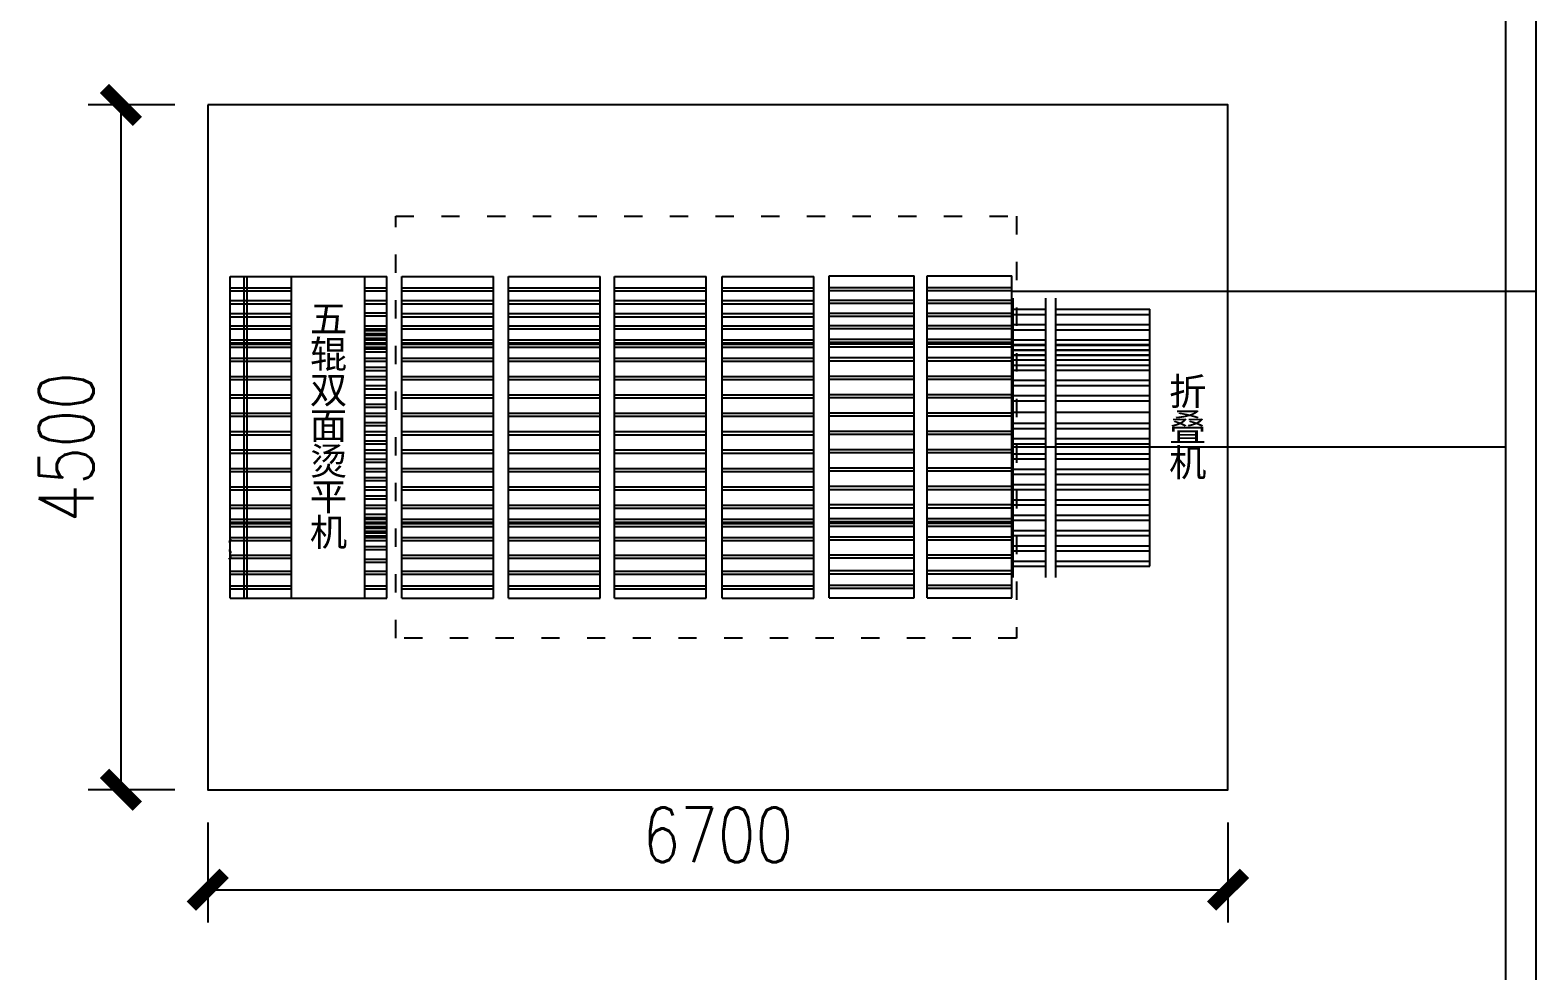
# Model space of a CAD drawing. Header units: millimetres. Extents: x 28866 to 196092, y 16567 to 68963.
# Drawn here: x 164942 to 174831, y 42917 to 49100 of the extents above; entities that cross this region are included whole.
import ezdxf

# ---------------------------------------------------------------- set-up
doc = ezdxf.new("R2010")
doc.units = ezdxf.units.MM
doc.linetypes.add('ACAD_ISO03W100', pattern=[30, 12, -18])
for name, color, linetype in [('font_blue', 142, 'Continuous'), ('font_grey', 254, 'Continuous'), ('green', 122, 'Continuous'), ('tube_condensate water', 140, 'Continuous'), ('tube_steam', 10, 'Continuous')]:
    doc.layers.add(name, color=color, linetype=linetype)
doc.styles.add('ROMANS', font='ROMANS.shx', dxfattribs={"width": 0.8, "bigfont": 'hhztxt.shx'})
doc.styles.get("Standard").update_dxf_attribs({"font": 'arial.ttf', "height": 200})
doc.dimstyles.new('dim1-150', dxfattribs={"dimscale": 180, "dimtxt": 2, "dimasz": 1.2, "dimexe": 1.2, "dimexo": 1.2, "dimgap": 1, "dimtad": 1, "dimdec": 0, "dimdsep": 46, "dimtxsty": 'ROMANS', "dimblk": 'ARCHTICK', "dimcen": 0, "dimadec": 0, "dimazin": 0, "dimtfac": 0.71, "dimtdec": 0, "dimtix": 1, "dimtmove": 0, "dimatfit": 3, "dimldrblk": 'ARCHTICK', "dimfxl": 0, "dimtolj": 1, "dimtzin": 0, "dimarcsym": 0})

# ---------------------------------------------------------------- blocks, each defined once
blk = doc.blocks.new('_ArchTick')
at = {"color": 0, "linetype": 'ByBlock', "const_width": 0.4}
blk.add_lwpolyline([(-0.5, -0.5), (0.5, 0.5)], dxfattribs=at)
blk = doc.blocks.new('*D166')
at = {"layer": 'Defpoints', "color": 0, "transparency": 16777216}
for p in [(166108.5, 48608), (165538.2, 44108), (166108.5, 44108)]:
    blk.add_point(p, dxfattribs=at)
at = {"layer": 'font_grey', "color": 0, "lineweight": -2, "transparency": 16777216}
for p, q in [((165892.5, 48608), (165322.2, 48608)), ((165538.2, 48608), (165538.2, 44108)), ((165892.5, 44108), (165322.2, 44108))]:
    blk.add_line(p, q, dxfattribs=at)
at = {"layer": 'font_grey', "color": 0, "lineweight": -2, "transparency": 16777216, "xscale": 216, "yscale": 216, "zscale": 216}
for p, rotation in [((165538.2, 48608), 90), ((165538.2, 44108), 270)]:
    blk.add_blockref('_ArchTick', p, dxfattribs=dict(at, rotation=rotation))
at = {"layer": 'font_grey', "color": 0, "transparency": 16777216, "insert": (165178.2, 46358), "char_height": 360, "attachment_point": 5, "rotation": 90, "style": 'ROMANS'}
blk.add_mtext('\\A1;4500', dxfattribs=at)
blk = doc.blocks.new('*D167')
at = {"layer": 'Defpoints', "color": 0, "transparency": 16777216}
for p in [(166108.5, 44108), (172808.5, 44108), (172808.5, 43450.7)]:
    blk.add_point(p, dxfattribs=at)
at = {"layer": 'font_grey', "color": 0, "lineweight": -2, "transparency": 16777216}
for p, q in [((166108.5, 43892), (166108.5, 43234.7)), ((172808.5, 43892), (172808.5, 43234.7)), ((166108.5, 43450.7), (172808.5, 43450.7))]:
    blk.add_line(p, q, dxfattribs=at)
at = {"layer": 'font_grey', "color": 0, "lineweight": -2, "transparency": 16777216, "xscale": 216, "yscale": 216, "zscale": 216, "rotation": 180}
blk.add_blockref('_ArchTick', (166108.5, 43450.7), dxfattribs=at)
at = {"layer": 'font_grey', "color": 0, "lineweight": -2, "transparency": 16777216, "xscale": 216, "yscale": 216, "zscale": 216}
blk.add_blockref('_ArchTick', (172808.5, 43450.7), dxfattribs=at)
at = {"layer": 'font_grey', "color": 0, "transparency": 16777216, "insert": (169458.5, 43810.7), "char_height": 360, "attachment_point": 5, "style": 'ROMANS'}
blk.add_mtext('\\A1;6700', dxfattribs=at)

msp = doc.modelspace()

# ---------------------------------------------------------------- linework, layer by layer
at = {"layer": 'green'}
for p, q in [((166254.9, 45366), (166254.9, 47480.9)), ((166254.9, 47480.9), (166657.5, 47480.9)), ((166347.6, 45366), (166347.6, 47480.9)), ((166367.7, 45366), (166367.7, 47480.9)), ((166657.5, 47480.9), (167283.8, 47480.9)), ((166657.5, 45366), (166657.5, 47480.9)), ((167139.1, 45366), (167139.1, 47480.9)), ((167283.8, 45366), (167283.8, 47480.9)), ((167383.4, 45366), (167383.4, 47480.9)), ((167383.4, 47480.9), (167984.8, 47480.9)), ((167984.8, 45366), (167984.8, 47480.9)), ((168084.6, 45366), (168084.6, 47480.9)), ((168084.6, 47480.9), (168686, 47480.9)), ((168686, 45366), (168686, 47480.9)), ((168780.7, 45366), (168780.7, 47480.9)), ((168780.7, 47480.9), (169382.2, 47480.9)), ((169382.2, 45366), (169382.2, 47480.9)), ((169486.3, 45366), (169486.3, 47480.9)), ((169486.3, 47480.9), (170087.7, 47480.9)), ((170087.7, 45366), (170087.7, 47480.9)), ((170189.6, 45369), (170189.6, 47483.9)), ((170189.6, 47483.9), (170746.6, 47483.9)), ((170746.6, 45369), (170746.6, 47483.9)), ((170833.1, 45369), (170833.1, 47483.9)), ((170833.1, 47483.9), (171390.1, 47483.9)), ((171390.1, 45369), (171390.1, 47483.9)), ((166254.9, 47405.3), (166657.5, 47405.3)), ((166254.9, 47385.2), (166657.5, 47385.2)), ((166657.5, 45466.6), (166657.5, 47380.2)), ((167139.1, 47405.3), (167283.8, 47405.3)), ((167139.1, 47385.2), (167283.8, 47385.2)), ((167383.4, 47405.3), (167984.8, 47405.3)), ((167383.4, 47385.2), (167984.8, 47385.2)), ((168084.6, 47405.3), (168686, 47405.3)), ((168084.6, 47385.2), (168686, 47385.2)), ((168686, 45466.6), (168686, 47380.2)), ((168780.7, 47405.3), (169382.2, 47405.3)), ((168780.7, 47385.2), (169382.2, 47385.2)), ((169382.2, 45466.6), (169382.2, 47380.2)), ((169486.3, 47405.3), (170087.7, 47405.3)), ((169486.3, 47385.2), (170087.7, 47385.2)), ((170087.7, 45466.6), (170087.7, 47380.2)), ((170189.6, 47408.3), (170746.6, 47408.3)), ((170189.6, 47388.2), (170746.6, 47388.2)), ((170746.6, 45469.7), (170746.6, 47383.2)), ((170833.1, 47408.3), (171390.1, 47408.3)), ((170833.1, 47388.2), (171390.1, 47388.2)), ((171390.1, 45469.7), (171390.1, 47383.2)), ((166254.9, 47321.9), (166657.5, 47321.9)), ((166254.9, 47301.7), (166657.5, 47301.7)), ((167139.1, 47321.9), (167283.8, 47321.9)), ((167139.1, 47301.7), (167283.8, 47301.7)), ((167383.4, 47321.9), (167984.8, 47321.9)), ((167383.4, 47301.7), (167984.8, 47301.7)), ((168084.6, 47321.9), (168686, 47321.9)), ((168084.6, 47301.7), (168686, 47301.7)), ((168780.7, 47321.9), (169382.2, 47321.9)), ((168780.7, 47301.7), (169382.2, 47301.7)), ((169486.3, 47321.9), (170087.7, 47321.9)), ((169486.3, 47301.7), (170087.7, 47301.7)), ((170189.6, 47324.9), (170746.6, 47324.9)), ((170189.6, 47304.8), (170746.6, 47304.8)), ((170833.1, 47324.9), (171390.1, 47324.9)), ((170833.1, 47304.8), (171390.1, 47304.8)), ((171396.4, 47338.3), (171396.4, 45502.9)), ((171609.3, 47338.3), (171609.3, 45502.9)), ((171676.7, 47338.3), (171676.7, 45502.9)), ((166254.9, 47236.5), (166657.5, 47236.5)), ((166254.9, 47216.3), (166657.5, 47216.3)), ((167139.1, 47242.6), (167283.8, 47242.6)), ((167139.1, 47222.5), (167283.8, 47222.5)), ((167383.4, 47236.5), (167984.8, 47236.5)), ((167383.4, 47216.3), (167984.8, 47216.3)), ((168084.6, 47236.5), (168686, 47236.5)), ((168084.6, 47216.3), (168686, 47216.3)), ((168780.7, 47236.5), (169382.2, 47236.5)), ((168780.7, 47216.3), (169382.2, 47216.3)), ((169486.3, 47236.5), (170087.7, 47236.5)), ((169486.3, 47216.3), (170087.7, 47216.3)), ((170189.6, 47239.5), (170746.6, 47239.5)), ((170189.6, 47219.4), (170746.6, 47219.4)), ((170833.1, 47239.5), (171390.1, 47239.5)), ((170833.1, 47219.4), (171390.1, 47219.4)), ((171395.5, 47264.8), (171609.3, 47264.8)), ((171395.5, 47231.2), (171609.3, 47231.2)), ((171676.7, 47264.8), (172294.9, 47264.8)), ((171676.7, 47231.2), (172294.9, 47231.2)), ((172294.9, 45576.7), (172294.9, 47264.8)), ((166254.9, 47156.3), (166657.5, 47156.3)), ((166254.9, 47136.1), (166657.5, 47136.1)), ((167139.1, 47156.3), (167283.8, 47156.3)), ((167139.1, 47136.1), (167283.8, 47136.1)), ((167139.1, 47125.4), (167206.2, 47125.4)), ((167139.1, 47125.4), (167206.2, 47125.4)), ((167139.1, 47125.4), (167206.2, 47125.4)), ((167139.1, 47125.4), (167283.8, 47125.4)), ((167139.1, 47105.3), (167206.2, 47105.3)), ((167139.1, 47105.3), (167206.2, 47105.3)), ((167139.1, 47105.3), (167206.2, 47105.3)), ((167139.1, 47105.3), (167283.8, 47105.3)), ((167139.1, 47095.9), (167206.2, 47095.9)), ((167139.1, 47095.9), (167283.8, 47095.9)), ((167139.1, 47075.8), (167206.2, 47075.8)), ((167139.1, 47075.8), (167283.8, 47075.8)), ((167383.4, 47156.3), (167984.8, 47156.3)), ((167383.4, 47136.1), (167984.8, 47136.1)), ((168084.6, 47156.3), (168686, 47156.3)), ((168084.6, 47136.1), (168686, 47136.1)), ((168780.7, 47156.3), (169382.2, 47156.3)), ((168780.7, 47136.1), (169382.2, 47136.1)), ((169486.3, 47156.3), (170087.7, 47156.3)), ((169486.3, 47136.1), (170087.7, 47136.1)), ((170189.6, 47159.3), (170746.6, 47159.3)), ((170189.6, 47139.2), (170746.6, 47139.2)), ((170833.1, 47159.3), (171390.1, 47159.3)), ((170833.1, 47139.2), (171390.1, 47139.2)), ((171395.5, 47164.1), (171609.3, 47164.1)), ((171395.5, 47130.6), (171609.3, 47130.6)), ((171676.7, 47164.1), (172294.9, 47164.1)), ((171676.7, 47130.6), (172294.9, 47130.6)), ((166254.9, 47065), (166657.5, 47065)), ((166254.9, 47065), (166657.5, 47065)), ((166254.9, 47065), (166657.5, 47065)), ((166254.9, 47065), (166657.5, 47065)), ((166254.9, 47044.9), (166657.5, 47044.9)), ((166254.9, 47044.9), (166657.5, 47044.9)), ((166254.9, 47044.9), (166657.5, 47044.9)), ((166254.9, 47044.9), (166657.5, 47044.9)), ((166254.9, 47035.5), (166657.5, 47035.5)), ((166254.9, 47035.5), (166657.5, 47035.5)), ((166254.9, 47035.5), (166657.5, 47035.5)), ((166254.9, 47015.4), (166657.5, 47015.4)), ((166254.9, 47015.4), (166657.5, 47015.4)), ((166254.9, 47015.4), (166657.5, 47015.4)), ((167139.1, 47065), (167206.2, 47065)), ((167139.1, 47065), (167206.2, 47065)), ((167139.1, 47065), (167206.2, 47065)), ((167139.1, 47065), (167283.8, 47065)), ((167139.1, 47044.9), (167206.2, 47044.9)), ((167139.1, 47044.9), (167206.2, 47044.9)), ((167139.1, 47044.9), (167206.2, 47044.9)), ((167139.1, 47044.9), (167283.8, 47044.9)), ((167139.1, 47035.5), (167206.2, 47035.5)), ((167139.1, 47035.5), (167206.2, 47035.5)), ((167139.1, 47035.5), (167283.8, 47035.5)), ((167139.1, 47015.4), (167206.2, 47015.4)), ((167139.1, 47015.4), (167206.2, 47015.4)), ((167139.1, 47015.4), (167283.8, 47015.4)), ((167139.1, 47004.6), (167206.2, 47004.6)), ((167139.1, 47004.6), (167206.2, 47004.6)), ((167139.1, 47004.6), (167206.2, 47004.6)), ((167139.1, 47004.6), (167283.8, 47004.6)), ((167139.1, 46984.5), (167206.2, 46984.5)), ((167139.1, 46984.5), (167206.2, 46984.5)), ((167139.1, 46984.5), (167206.2, 46984.5)), ((167139.1, 46984.5), (167283.8, 46984.5)), ((167383.4, 47065), (167984.8, 47065)), ((167383.4, 47065), (167984.8, 47065)), ((167383.4, 47065), (167984.8, 47065)), ((167383.4, 47065), (167984.8, 47065)), ((167383.4, 47044.9), (167984.8, 47044.9)), ((167383.4, 47044.9), (167984.8, 47044.9)), ((167383.4, 47044.9), (167984.8, 47044.9)), ((167383.4, 47044.9), (167984.8, 47044.9)), ((167383.4, 47035.5), (167984.8, 47035.5)), ((167383.4, 47035.5), (167984.8, 47035.5)), ((167383.4, 47035.5), (167984.8, 47035.5)), ((167383.4, 47015.4), (167984.8, 47015.4)), ((167383.4, 47015.4), (167984.8, 47015.4)), ((167383.4, 47015.4), (167984.8, 47015.4)), ((168084.6, 47065), (168686, 47065)), ((168084.6, 47065), (168686, 47065)), ((168084.6, 47065), (168686, 47065)), ((168084.6, 47065), (168686, 47065)), ((168084.6, 47044.9), (168686, 47044.9)), ((168084.6, 47044.9), (168686, 47044.9)), ((168084.6, 47044.9), (168686, 47044.9)), ((168084.6, 47044.9), (168686, 47044.9)), ((168084.6, 47035.5), (168686, 47035.5)), ((168084.6, 47035.5), (168686, 47035.5)), ((168084.6, 47035.5), (168686, 47035.5)), ((168084.6, 47015.4), (168686, 47015.4)), ((168084.6, 47015.4), (168686, 47015.4)), ((168084.6, 47015.4), (168686, 47015.4)), ((168780.7, 47065), (169382.2, 47065)), ((168780.7, 47065), (169382.2, 47065)), ((168780.7, 47065), (169382.2, 47065)), ((168780.7, 47065), (169382.2, 47065)), ((168780.7, 47044.9), (169382.2, 47044.9)), ((168780.7, 47044.9), (169382.2, 47044.9)), ((168780.7, 47044.9), (169382.2, 47044.9)), ((168780.7, 47044.9), (169382.2, 47044.9)), ((168780.7, 47035.5), (169382.2, 47035.5)), ((168780.7, 47035.5), (169382.2, 47035.5)), ((168780.7, 47035.5), (169382.2, 47035.5)), ((168780.7, 47015.4), (169382.2, 47015.4)), ((168780.7, 47015.4), (169382.2, 47015.4)), ((168780.7, 47015.4), (169382.2, 47015.4)), ((169486.3, 47065), (170087.7, 47065)), ((169486.3, 47065), (170087.7, 47065)), ((169486.3, 47065), (170087.7, 47065)), ((169486.3, 47065), (170087.7, 47065)), ((169486.3, 47044.9), (170087.7, 47044.9)), ((169486.3, 47044.9), (170087.7, 47044.9)), ((169486.3, 47044.9), (170087.7, 47044.9)), ((169486.3, 47044.9), (170087.7, 47044.9)), ((169486.3, 47035.5), (170087.7, 47035.5)), ((169486.3, 47035.5), (170087.7, 47035.5)), ((169486.3, 47035.5), (170087.7, 47035.5)), ((169486.3, 47015.4), (170087.7, 47015.4)), ((169486.3, 47015.4), (170087.7, 47015.4)), ((169486.3, 47015.4), (170087.7, 47015.4)), ((170189.6, 47068), (170746.6, 47068)), ((170189.6, 47068), (170746.6, 47068)), ((170189.6, 47068), (170746.6, 47068)), ((170189.6, 47068), (170746.6, 47068)), ((170189.6, 47047.9), (170746.6, 47047.9)), ((170189.6, 47047.9), (170746.6, 47047.9)), ((170189.6, 47047.9), (170746.6, 47047.9)), ((170189.6, 47047.9), (170746.6, 47047.9)), ((170189.6, 47038.5), (170746.6, 47038.5)), ((170189.6, 47038.5), (170746.6, 47038.5)), ((170189.6, 47038.5), (170746.6, 47038.5)), ((170189.6, 47018.4), (170746.6, 47018.4)), ((170189.6, 47018.4), (170746.6, 47018.4)), ((170189.6, 47018.4), (170746.6, 47018.4)), ((170833.1, 47068), (171390.1, 47068)), ((170833.1, 47068), (171390.1, 47068)), ((170833.1, 47068), (171390.1, 47068)), ((170833.1, 47068), (171390.1, 47068)), ((170833.1, 47047.9), (171390.1, 47047.9)), ((170833.1, 47047.9), (171390.1, 47047.9)), ((170833.1, 47047.9), (171390.1, 47047.9)), ((170833.1, 47047.9), (171390.1, 47047.9)), ((170833.1, 47038.5), (171390.1, 47038.5)), ((170833.1, 47038.5), (171390.1, 47038.5)), ((170833.1, 47038.5), (171390.1, 47038.5)), ((170833.1, 47018.4), (171390.1, 47018.4)), ((170833.1, 47018.4), (171390.1, 47018.4)), ((170833.1, 47018.4), (171390.1, 47018.4)), ((171395.5, 47063.5), (171609.3, 47063.5)), ((171395.5, 47063.5), (171609.3, 47063.5)), ((171395.5, 47033.2), (171609.3, 47033.2)), ((171395.5, 47029.9), (171609.3, 47029.9)), ((171395.5, 46999.4), (171609.3, 46999.4)), ((171395.5, 46996.1), (171609.3, 46996.1)), ((171676.7, 47063.5), (172294.9, 47063.5)), ((171676.7, 47063.5), (172294.9, 47063.5)), ((171676.7, 47033.2), (172294.9, 47033.2)), ((171676.7, 47029.9), (172294.9, 47029.9)), ((171676.7, 46999.4), (172294.9, 46999.4)), ((171676.7, 46996.1), (172294.9, 46996.1)), ((166254.9, 46944.2), (166657.5, 46944.2)), ((166254.9, 46944.2), (166657.5, 46944.2)), ((166254.9, 46944.2), (166657.5, 46944.2)), ((166254.9, 46924.1), (166657.5, 46924.1)), ((166254.9, 46924.1), (166657.5, 46924.1)), ((166254.9, 46924.1), (166657.5, 46924.1)), ((167139.1, 46944.2), (167206.2, 46944.2)), ((167139.1, 46944.2), (167206.2, 46944.2)), ((167139.1, 46944.2), (167283.8, 46944.2)), ((167139.1, 46924.1), (167206.2, 46924.1)), ((167139.1, 46924.1), (167206.2, 46924.1)), ((167139.1, 46924.1), (167283.8, 46924.1)), ((167139.1, 46883.9), (167206.2, 46883.9)), ((167139.1, 46883.9), (167283.8, 46883.9)), ((167383.4, 46944.2), (167984.8, 46944.2)), ((167383.4, 46944.2), (167984.8, 46944.2)), ((167383.4, 46944.2), (167984.8, 46944.2)), ((167383.4, 46924.1), (167984.8, 46924.1)), ((167383.4, 46924.1), (167984.8, 46924.1)), ((167383.4, 46924.1), (167984.8, 46924.1)), ((168084.6, 46944.2), (168686, 46944.2)), ((168084.6, 46944.2), (168686, 46944.2)), ((168084.6, 46944.2), (168686, 46944.2)), ((168084.6, 46924.1), (168686, 46924.1)), ((168084.6, 46924.1), (168686, 46924.1)), ((168084.6, 46924.1), (168686, 46924.1)), ((168780.7, 46944.2), (169382.2, 46944.2)), ((168780.7, 46944.2), (169382.2, 46944.2)), ((168780.7, 46944.2), (169382.2, 46944.2)), ((168780.7, 46924.1), (169382.2, 46924.1)), ((168780.7, 46924.1), (169382.2, 46924.1)), ((168780.7, 46924.1), (169382.2, 46924.1)), ((169486.3, 46944.2), (170087.7, 46944.2)), ((169486.3, 46944.2), (170087.7, 46944.2)), ((169486.3, 46944.2), (170087.7, 46944.2)), ((169486.3, 46924.1), (170087.7, 46924.1)), ((169486.3, 46924.1), (170087.7, 46924.1)), ((169486.3, 46924.1), (170087.7, 46924.1)), ((170189.6, 46947.3), (170746.6, 46947.3)), ((170189.6, 46947.3), (170746.6, 46947.3)), ((170189.6, 46947.3), (170746.6, 46947.3)), ((170189.6, 46927.1), (170746.6, 46927.1)), ((170189.6, 46927.1), (170746.6, 46927.1)), ((170189.6, 46927.1), (170746.6, 46927.1)), ((170833.1, 46947.3), (171390.1, 46947.3)), ((170833.1, 46947.3), (171390.1, 46947.3)), ((170833.1, 46947.3), (171390.1, 46947.3)), ((170833.1, 46927.1), (171390.1, 46927.1)), ((170833.1, 46927.1), (171390.1, 46927.1)), ((170833.1, 46927.1), (171390.1, 46927.1)), ((171395.5, 46966.1), (171609.3, 46966.1)), ((171395.5, 46965.8), (171609.3, 46965.8)), ((171395.5, 46962.8), (171609.3, 46962.8)), ((171395.5, 46932.6), (171609.3, 46932.6)), ((171395.5, 46898.7), (171609.3, 46898.7)), ((171676.7, 46966.1), (172294.9, 46966.1)), ((171676.7, 46965.8), (172294.9, 46965.8)), ((171676.7, 46962.8), (172294.9, 46962.8)), ((171676.7, 46932.6), (172294.9, 46932.6)), ((171676.7, 46898.7), (172294.9, 46898.7)), ((166254.9, 46823.5), (166657.5, 46823.5)), ((166254.9, 46803.3), (166657.5, 46803.3)), ((167139.1, 46863.7), (167206.2, 46863.7)), ((167139.1, 46863.7), (167283.8, 46863.7)), ((167139.1, 46823.5), (167283.8, 46823.5)), ((167139.1, 46803.3), (167283.8, 46803.3)), ((167383.4, 46823.5), (167984.8, 46823.5)), ((167383.4, 46803.3), (167984.8, 46803.3)), ((168084.6, 46823.5), (168686, 46823.5)), ((168084.6, 46803.3), (168686, 46803.3)), ((168780.7, 46823.5), (169382.2, 46823.5)), ((168780.7, 46803.3), (169382.2, 46803.3)), ((169486.3, 46823.5), (170087.7, 46823.5)), ((169486.3, 46803.3), (170087.7, 46803.3)), ((170189.6, 46826.5), (170746.6, 46826.5)), ((170189.6, 46806.4), (170746.6, 46806.4)), ((170833.1, 46826.5), (171390.1, 46826.5)), ((170833.1, 46806.4), (171390.1, 46806.4)), ((171395.5, 46865.2), (171609.3, 46865.2)), ((171395.5, 46798.1), (171609.3, 46798.1)), ((171676.7, 46865.2), (172294.9, 46865.2)), ((171676.7, 46798.1), (172294.9, 46798.1)), ((166254.9, 46702.7), (166657.5, 46702.7)), ((166254.9, 46702.7), (166657.5, 46702.7)), ((166254.9, 46702.7), (166657.5, 46702.7)), ((166254.9, 46682.6), (166657.5, 46682.6)), ((166254.9, 46682.6), (166657.5, 46682.6)), ((166254.9, 46682.6), (166657.5, 46682.6)), ((167139.1, 46763.1), (167206.2, 46763.1)), ((167139.1, 46763.1), (167283.8, 46763.1)), ((167139.1, 46743), (167206.2, 46743)), ((167139.1, 46743), (167283.8, 46743)), ((167139.1, 46702.7), (167206.2, 46702.7)), ((167139.1, 46702.7), (167206.2, 46702.7)), ((167139.1, 46702.7), (167283.8, 46702.7)), ((167139.1, 46682.6), (167206.2, 46682.6)), ((167139.1, 46682.6), (167206.2, 46682.6)), ((167139.1, 46682.6), (167283.8, 46682.6)), ((167383.4, 46702.7), (167984.8, 46702.7)), ((167383.4, 46702.7), (167984.8, 46702.7)), ((167383.4, 46702.7), (167984.8, 46702.7)), ((167383.4, 46682.6), (167984.8, 46682.6)), ((167383.4, 46682.6), (167984.8, 46682.6)), ((167383.4, 46682.6), (167984.8, 46682.6)), ((168084.6, 46702.7), (168686, 46702.7)), ((168084.6, 46702.7), (168686, 46702.7)), ((168084.6, 46702.7), (168686, 46702.7)), ((168084.6, 46682.6), (168686, 46682.6)), ((168084.6, 46682.6), (168686, 46682.6)), ((168084.6, 46682.6), (168686, 46682.6)), ((168780.7, 46702.7), (169382.2, 46702.7)), ((168780.7, 46702.7), (169382.2, 46702.7)), ((168780.7, 46702.7), (169382.2, 46702.7)), ((168780.7, 46682.6), (169382.2, 46682.6)), ((168780.7, 46682.6), (169382.2, 46682.6)), ((168780.7, 46682.6), (169382.2, 46682.6)), ((169486.3, 46702.7), (170087.7, 46702.7)), ((169486.3, 46702.7), (170087.7, 46702.7)), ((169486.3, 46702.7), (170087.7, 46702.7)), ((169486.3, 46682.6), (170087.7, 46682.6)), ((169486.3, 46682.6), (170087.7, 46682.6)), ((169486.3, 46682.6), (170087.7, 46682.6)), ((170189.6, 46705.7), (170746.6, 46705.7)), ((170189.6, 46705.7), (170746.6, 46705.7)), ((170189.6, 46705.7), (170746.6, 46705.7)), ((170189.6, 46685.6), (170746.6, 46685.6)), ((170189.6, 46685.6), (170746.6, 46685.6)), ((170189.6, 46685.6), (170746.6, 46685.6)), ((170833.1, 46705.7), (171390.1, 46705.7)), ((170833.1, 46705.7), (171390.1, 46705.7)), ((170833.1, 46705.7), (171390.1, 46705.7)), ((170833.1, 46685.6), (171390.1, 46685.6)), ((170833.1, 46685.6), (171390.1, 46685.6)), ((170833.1, 46685.6), (171390.1, 46685.6)), ((171395.5, 46764.6), (171609.3, 46764.6)), ((171395.5, 46697.5), (171609.3, 46697.5)), ((171676.7, 46764.6), (172294.9, 46764.6)), ((171676.7, 46697.5), (172294.9, 46697.5)), ((166254.9, 46581.9), (166657.5, 46581.9)), ((166254.9, 46581.9), (166657.5, 46581.9)), ((166254.9, 46581.9), (166657.5, 46581.9)), ((166254.9, 46581.9), (166657.5, 46581.9)), ((166254.9, 46581.9), (166657.5, 46581.9)), ((167139.1, 46642.3), (167206.2, 46642.3)), ((167139.1, 46642.3), (167206.2, 46642.3)), ((167139.1, 46642.3), (167206.2, 46642.3)), ((167139.1, 46642.3), (167283.8, 46642.3)), ((167139.1, 46622.2), (167206.2, 46622.2)), ((167139.1, 46622.2), (167206.2, 46622.2)), ((167139.1, 46622.2), (167206.2, 46622.2)), ((167139.1, 46622.2), (167283.8, 46622.2)), ((167139.1, 46581.9), (167206.2, 46581.9)), ((167139.1, 46581.9), (167206.2, 46581.9)), ((167139.1, 46581.9), (167206.2, 46581.9)), ((167139.1, 46581.9), (167206.2, 46581.9)), ((167139.1, 46581.9), (167283.8, 46581.9)), ((167383.4, 46581.9), (167984.8, 46581.9)), ((167383.4, 46581.9), (167984.8, 46581.9)), ((167383.4, 46581.9), (167984.8, 46581.9)), ((167383.4, 46581.9), (167984.8, 46581.9)), ((167383.4, 46581.9), (167984.8, 46581.9)), ((168084.6, 46581.9), (168686, 46581.9)), ((168084.6, 46581.9), (168686, 46581.9)), ((168084.6, 46581.9), (168686, 46581.9)), ((168084.6, 46581.9), (168686, 46581.9)), ((168084.6, 46581.9), (168686, 46581.9)), ((168780.7, 46581.9), (169382.2, 46581.9)), ((168780.7, 46581.9), (169382.2, 46581.9)), ((168780.7, 46581.9), (169382.2, 46581.9)), ((168780.7, 46581.9), (169382.2, 46581.9)), ((168780.7, 46581.9), (169382.2, 46581.9)), ((169486.3, 46581.9), (170087.7, 46581.9)), ((169486.3, 46581.9), (170087.7, 46581.9)), ((169486.3, 46581.9), (170087.7, 46581.9)), ((169486.3, 46581.9), (170087.7, 46581.9)), ((169486.3, 46581.9), (170087.7, 46581.9)), ((170189.6, 46584.9), (170746.6, 46584.9)), ((170189.6, 46584.9), (170746.6, 46584.9)), ((170189.6, 46584.9), (170746.6, 46584.9)), ((170189.6, 46584.9), (170746.6, 46584.9)), ((170189.6, 46584.9), (170746.6, 46584.9)), ((170833.1, 46584.9), (171390.1, 46584.9)), ((170833.1, 46584.9), (171390.1, 46584.9)), ((170833.1, 46584.9), (171390.1, 46584.9)), ((170833.1, 46584.9), (171390.1, 46584.9)), ((170833.1, 46584.9), (171390.1, 46584.9)), ((171395.5, 46663.9), (171609.3, 46663.9)), ((171395.5, 46589.8), (171609.3, 46589.8)), ((171676.7, 46663.9), (172294.9, 46663.9)), ((171676.7, 46589.8), (172294.9, 46589.8)), ((166254.9, 46561.8), (166657.5, 46561.8)), ((166254.9, 46561.8), (166657.5, 46561.8)), ((166254.9, 46561.8), (166657.5, 46561.8)), ((166254.9, 46561.8), (166657.5, 46561.8)), ((166254.9, 46561.8), (166657.5, 46561.8)), ((167139.1, 46561.8), (167206.2, 46561.8)), ((167139.1, 46561.8), (167206.2, 46561.8)), ((167139.1, 46561.8), (167206.2, 46561.8)), ((167139.1, 46561.8), (167206.2, 46561.8)), ((167139.1, 46561.8), (167283.8, 46561.8)), ((167139.1, 46521.5), (167206.2, 46521.5)), ((167139.1, 46521.5), (167206.2, 46521.5)), ((167139.1, 46521.5), (167206.2, 46521.5)), ((167139.1, 46521.5), (167283.8, 46521.5)), ((167139.1, 46501.4), (167206.2, 46501.4)), ((167139.1, 46501.4), (167206.2, 46501.4)), ((167139.1, 46501.4), (167206.2, 46501.4)), ((167139.1, 46501.4), (167283.8, 46501.4)), ((167383.4, 46561.8), (167984.8, 46561.8)), ((167383.4, 46561.8), (167984.8, 46561.8)), ((167383.4, 46561.8), (167984.8, 46561.8)), ((167383.4, 46561.8), (167984.8, 46561.8)), ((167383.4, 46561.8), (167984.8, 46561.8)), ((168084.6, 46561.8), (168686, 46561.8)), ((168084.6, 46561.8), (168686, 46561.8)), ((168084.6, 46561.8), (168686, 46561.8)), ((168084.6, 46561.8), (168686, 46561.8)), ((168084.6, 46561.8), (168686, 46561.8)), ((168780.7, 46561.8), (169382.2, 46561.8)), ((168780.7, 46561.8), (169382.2, 46561.8)), ((168780.7, 46561.8), (169382.2, 46561.8)), ((168780.7, 46561.8), (169382.2, 46561.8)), ((168780.7, 46561.8), (169382.2, 46561.8)), ((169486.3, 46561.8), (170087.7, 46561.8)), ((169486.3, 46561.8), (170087.7, 46561.8)), ((169486.3, 46561.8), (170087.7, 46561.8)), ((169486.3, 46561.8), (170087.7, 46561.8)), ((169486.3, 46561.8), (170087.7, 46561.8)), ((170189.6, 46564.8), (170746.6, 46564.8)), ((170189.6, 46564.8), (170746.6, 46564.8)), ((170189.6, 46564.8), (170746.6, 46564.8)), ((170189.6, 46564.8), (170746.6, 46564.8)), ((170189.6, 46564.8), (170746.6, 46564.8)), ((170833.1, 46564.8), (171390.1, 46564.8)), ((170833.1, 46564.8), (171390.1, 46564.8)), ((170833.1, 46564.8), (171390.1, 46564.8)), ((170833.1, 46564.8), (171390.1, 46564.8)), ((170833.1, 46564.8), (171390.1, 46564.8)), ((171395.5, 46516), (171609.3, 46516)), ((171395.5, 46482.5), (171609.3, 46482.5)), ((171676.7, 46516), (172294.9, 46516)), ((171676.7, 46482.5), (172294.9, 46482.5)), ((166254.9, 46461.2), (166657.5, 46461.2)), ((166254.9, 46461.2), (166657.5, 46461.2)), ((166254.9, 46461.2), (166657.5, 46461.2)), ((166254.9, 46461.2), (166657.5, 46461.2)), ((166254.9, 46441), (166657.5, 46441)), ((166254.9, 46441), (166657.5, 46441)), ((166254.9, 46441), (166657.5, 46441)), ((166254.9, 46441), (166657.5, 46441)), ((167139.1, 46461.2), (167206.2, 46461.2)), ((167139.1, 46461.2), (167206.2, 46461.2)), ((167139.1, 46461.2), (167206.2, 46461.2)), ((167139.1, 46461.2), (167283.8, 46461.2)), ((167139.1, 46441), (167206.2, 46441)), ((167139.1, 46441), (167206.2, 46441)), ((167139.1, 46441), (167206.2, 46441)), ((167139.1, 46441), (167283.8, 46441)), ((167139.1, 46400.8), (167206.2, 46400.8)), ((167139.1, 46400.8), (167206.2, 46400.8)), ((167139.1, 46400.8), (167283.8, 46400.8)), ((167139.1, 46380.6), (167206.2, 46380.6)), ((167139.1, 46380.6), (167206.2, 46380.6)), ((167139.1, 46380.6), (167283.8, 46380.6)), ((167383.4, 46461.2), (167984.8, 46461.2)), ((167383.4, 46461.2), (167984.8, 46461.2)), ((167383.4, 46461.2), (167984.8, 46461.2)), ((167383.4, 46461.2), (167984.8, 46461.2)), ((167383.4, 46441), (167984.8, 46441)), ((167383.4, 46441), (167984.8, 46441)), ((167383.4, 46441), (167984.8, 46441)), ((167383.4, 46441), (167984.8, 46441)), ((168084.6, 46461.2), (168686, 46461.2)), ((168084.6, 46461.2), (168686, 46461.2)), ((168084.6, 46461.2), (168686, 46461.2)), ((168084.6, 46461.2), (168686, 46461.2)), ((168084.6, 46441), (168686, 46441)), ((168084.6, 46441), (168686, 46441)), ((168084.6, 46441), (168686, 46441)), ((168084.6, 46441), (168686, 46441)), ((168780.7, 46461.2), (169382.2, 46461.2)), ((168780.7, 46461.2), (169382.2, 46461.2)), ((168780.7, 46461.2), (169382.2, 46461.2)), ((168780.7, 46461.2), (169382.2, 46461.2)), ((168780.7, 46441), (169382.2, 46441)), ((168780.7, 46441), (169382.2, 46441)), ((168780.7, 46441), (169382.2, 46441)), ((168780.7, 46441), (169382.2, 46441)), ((169486.3, 46461.2), (170087.7, 46461.2)), ((169486.3, 46461.2), (170087.7, 46461.2)), ((169486.3, 46461.2), (170087.7, 46461.2)), ((169486.3, 46461.2), (170087.7, 46461.2)), ((169486.3, 46441), (170087.7, 46441)), ((169486.3, 46441), (170087.7, 46441)), ((169486.3, 46441), (170087.7, 46441)), ((169486.3, 46441), (170087.7, 46441)), ((170189.6, 46464.2), (170746.6, 46464.2)), ((170189.6, 46464.2), (170746.6, 46464.2)), ((170189.6, 46464.2), (170746.6, 46464.2)), ((170189.6, 46464.2), (170746.6, 46464.2)), ((170189.6, 46444), (170746.6, 46444)), ((170189.6, 46444), (170746.6, 46444)), ((170189.6, 46444), (170746.6, 46444)), ((170189.6, 46444), (170746.6, 46444)), ((170833.1, 46464.2), (171390.1, 46464.2)), ((170833.1, 46464.2), (171390.1, 46464.2)), ((170833.1, 46464.2), (171390.1, 46464.2)), ((170833.1, 46464.2), (171390.1, 46464.2)), ((170833.1, 46444), (171390.1, 46444)), ((170833.1, 46444), (171390.1, 46444)), ((170833.1, 46444), (171390.1, 46444)), ((170833.1, 46444), (171390.1, 46444)), ((171395.5, 46415.4), (171609.3, 46415.4)), ((171395.5, 46381.8), (171609.3, 46381.8)), ((171676.7, 46415.4), (172294.9, 46415.4)), ((171676.7, 46381.8), (172294.9, 46381.8)), ((166254.9, 46340.4), (166657.5, 46340.4)), ((166254.9, 46340.4), (166657.5, 46340.4)), ((166254.9, 46320.3), (166657.5, 46320.3)), ((166254.9, 46320.3), (166657.5, 46320.3)), ((167139.1, 46340.4), (167206.2, 46340.4)), ((167139.1, 46340.4), (167283.8, 46340.4)), ((167139.1, 46320.3), (167206.2, 46320.3)), ((167139.1, 46320.3), (167283.8, 46320.3)), ((167139.1, 46280), (167283.8, 46280)), ((167383.4, 46340.4), (167984.8, 46340.4)), ((167383.4, 46340.4), (167984.8, 46340.4)), ((167383.4, 46320.3), (167984.8, 46320.3)), ((167383.4, 46320.3), (167984.8, 46320.3)), ((168084.6, 46340.4), (168686, 46340.4)), ((168084.6, 46340.4), (168686, 46340.4)), ((168084.6, 46320.3), (168686, 46320.3)), ((168084.6, 46320.3), (168686, 46320.3)), ((168780.7, 46340.4), (169382.2, 46340.4)), ((168780.7, 46340.4), (169382.2, 46340.4)), ((168780.7, 46320.3), (169382.2, 46320.3)), ((168780.7, 46320.3), (169382.2, 46320.3)), ((169486.3, 46340.4), (170087.7, 46340.4)), ((169486.3, 46340.4), (170087.7, 46340.4)), ((169486.3, 46320.3), (170087.7, 46320.3)), ((169486.3, 46320.3), (170087.7, 46320.3)), ((170189.6, 46343.4), (170746.6, 46343.4)), ((170189.6, 46343.4), (170746.6, 46343.4)), ((170189.6, 46323.3), (170746.6, 46323.3)), ((170189.6, 46323.3), (170746.6, 46323.3)), ((170833.1, 46343.4), (171390.1, 46343.4)), ((170833.1, 46343.4), (171390.1, 46343.4)), ((170833.1, 46323.3), (171390.1, 46323.3)), ((170833.1, 46323.3), (171390.1, 46323.3)), ((171395.5, 46314.7), (171609.3, 46314.7)), ((171395.5, 46281.2), (171609.3, 46281.2)), ((171676.7, 46314.7), (172294.9, 46314.7)), ((171676.7, 46281.2), (172294.9, 46281.2)), ((166254.9, 46219.6), (166657.5, 46219.6)), ((166254.9, 46219.6), (166657.5, 46219.6)), ((166254.9, 46199.5), (166657.5, 46199.5)), ((166254.9, 46199.5), (166657.5, 46199.5)), ((167139.1, 46259.9), (167283.8, 46259.9)), ((167139.1, 46219.6), (167206.2, 46219.6)), ((167139.1, 46219.6), (167283.8, 46219.6)), ((167139.1, 46199.5), (167206.2, 46199.5)), ((167139.1, 46199.5), (167283.8, 46199.5)), ((167383.4, 46219.6), (167984.8, 46219.6)), ((167383.4, 46219.6), (167984.8, 46219.6)), ((167383.4, 46199.5), (167984.8, 46199.5)), ((167383.4, 46199.5), (167984.8, 46199.5)), ((168084.6, 46219.6), (168686, 46219.6)), ((168084.6, 46219.6), (168686, 46219.6)), ((168084.6, 46199.5), (168686, 46199.5)), ((168084.6, 46199.5), (168686, 46199.5)), ((168780.7, 46219.6), (169382.2, 46219.6)), ((168780.7, 46219.6), (169382.2, 46219.6)), ((168780.7, 46199.5), (169382.2, 46199.5)), ((168780.7, 46199.5), (169382.2, 46199.5)), ((169486.3, 46219.6), (170087.7, 46219.6)), ((169486.3, 46219.6), (170087.7, 46219.6)), ((169486.3, 46199.5), (170087.7, 46199.5)), ((169486.3, 46199.5), (170087.7, 46199.5)), ((170189.6, 46222.6), (170746.6, 46222.6)), ((170189.6, 46222.6), (170746.6, 46222.6)), ((170189.6, 46202.5), (170746.6, 46202.5)), ((170189.6, 46202.5), (170746.6, 46202.5)), ((170833.1, 46222.6), (171390.1, 46222.6)), ((170833.1, 46222.6), (171390.1, 46222.6)), ((170833.1, 46202.5), (171390.1, 46202.5)), ((170833.1, 46202.5), (171390.1, 46202.5)), ((171395.5, 46214.1), (171609.3, 46214.1)), ((171395.5, 46180.5), (171609.3, 46180.5)), ((171676.7, 46214.1), (172294.9, 46214.1)), ((171676.7, 46180.5), (172294.9, 46180.5)), ((166254.9, 46098.8), (166657.5, 46098.8)), ((166254.9, 46098.8), (166657.5, 46098.8)), ((166254.9, 46098.8), (166657.5, 46098.8)), ((166254.9, 46098.8), (166657.5, 46098.8)), ((167139.1, 46159.2), (167206.2, 46159.2)), ((167139.1, 46159.2), (167206.2, 46159.2)), ((167139.1, 46159.2), (167283.8, 46159.2)), ((167139.1, 46139.1), (167206.2, 46139.1)), ((167139.1, 46139.1), (167206.2, 46139.1)), ((167139.1, 46139.1), (167283.8, 46139.1)), ((167139.1, 46098.8), (167206.2, 46098.8)), ((167139.1, 46098.8), (167206.2, 46098.8)), ((167139.1, 46098.8), (167206.2, 46098.8)), ((167139.1, 46098.8), (167283.8, 46098.8)), ((167383.4, 46098.8), (167984.8, 46098.8)), ((167383.4, 46098.8), (167984.8, 46098.8)), ((167383.4, 46098.8), (167984.8, 46098.8)), ((167383.4, 46098.8), (167984.8, 46098.8)), ((168084.6, 46098.8), (168686, 46098.8)), ((168084.6, 46098.8), (168686, 46098.8)), ((168084.6, 46098.8), (168686, 46098.8)), ((168084.6, 46098.8), (168686, 46098.8)), ((168780.7, 46098.8), (169382.2, 46098.8)), ((168780.7, 46098.8), (169382.2, 46098.8)), ((168780.7, 46098.8), (169382.2, 46098.8)), ((168780.7, 46098.8), (169382.2, 46098.8)), ((169486.3, 46098.8), (170087.7, 46098.8)), ((169486.3, 46098.8), (170087.7, 46098.8)), ((169486.3, 46098.8), (170087.7, 46098.8)), ((169486.3, 46098.8), (170087.7, 46098.8)), ((170189.6, 46101.9), (170746.6, 46101.9)), ((170189.6, 46101.9), (170746.6, 46101.9)), ((170189.6, 46101.9), (170746.6, 46101.9)), ((170189.6, 46101.9), (170746.6, 46101.9)), ((170189.6, 46081.7), (170746.6, 46081.7)), ((170189.6, 46081.7), (170746.6, 46081.7)), ((170189.6, 46081.7), (170746.6, 46081.7)), ((170189.6, 46081.7), (170746.6, 46081.7)), ((170833.1, 46101.9), (171390.1, 46101.9)), ((170833.1, 46101.9), (171390.1, 46101.9)), ((170833.1, 46101.9), (171390.1, 46101.9)), ((170833.1, 46101.9), (171390.1, 46101.9)), ((170833.1, 46081.7), (171390.1, 46081.7)), ((170833.1, 46081.7), (171390.1, 46081.7)), ((170833.1, 46081.7), (171390.1, 46081.7)), ((170833.1, 46081.7), (171390.1, 46081.7)), ((171395.5, 46113.4), (171609.3, 46113.4)), ((171676.7, 46113.4), (172294.9, 46113.4)), ((166254.9, 46078.7), (166657.5, 46078.7)), ((166254.9, 46078.7), (166657.5, 46078.7)), ((166254.9, 46078.7), (166657.5, 46078.7)), ((166254.9, 46078.7), (166657.5, 46078.7)), ((167139.1, 46078.7), (167206.2, 46078.7)), ((167139.1, 46078.7), (167206.2, 46078.7)), ((167139.1, 46078.7), (167206.2, 46078.7)), ((167139.1, 46078.7), (167283.8, 46078.7)), ((167139.1, 46038.5), (167206.2, 46038.5)), ((167139.1, 46038.5), (167206.2, 46038.5)), ((167139.1, 46038.5), (167206.2, 46038.5)), ((167139.1, 46038.5), (167206.2, 46038.5)), ((167139.1, 46038.5), (167283.8, 46038.5)), ((167139.1, 46018.3), (167206.2, 46018.3)), ((167139.1, 46018.3), (167206.2, 46018.3)), ((167139.1, 46018.3), (167206.2, 46018.3)), ((167139.1, 46018.3), (167206.2, 46018.3)), ((167139.1, 46018.3), (167283.8, 46018.3)), ((167383.4, 46078.7), (167984.8, 46078.7)), ((167383.4, 46078.7), (167984.8, 46078.7)), ((167383.4, 46078.7), (167984.8, 46078.7)), ((167383.4, 46078.7), (167984.8, 46078.7)), ((168084.6, 46078.7), (168686, 46078.7)), ((168084.6, 46078.7), (168686, 46078.7)), ((168084.6, 46078.7), (168686, 46078.7)), ((168084.6, 46078.7), (168686, 46078.7)), ((168780.7, 46078.7), (169382.2, 46078.7)), ((168780.7, 46078.7), (169382.2, 46078.7)), ((168780.7, 46078.7), (169382.2, 46078.7)), ((168780.7, 46078.7), (169382.2, 46078.7)), ((169486.3, 46078.7), (170087.7, 46078.7)), ((169486.3, 46078.7), (170087.7, 46078.7)), ((169486.3, 46078.7), (170087.7, 46078.7)), ((169486.3, 46078.7), (170087.7, 46078.7)), ((171395.5, 46079.9), (171609.3, 46079.9)), ((171395.5, 46012.8), (171609.3, 46012.8)), ((171676.7, 46079.9), (172294.9, 46079.9)), ((171676.7, 46012.8), (172294.9, 46012.8)), ((166254.9, 45978.1), (166657.5, 45978.1)), ((166254.9, 45978.1), (166657.5, 45978.1)), ((166254.9, 45978.1), (166657.5, 45978.1)), ((166254.9, 45978.1), (166657.5, 45978.1)), ((166254.9, 45957.9), (166657.5, 45957.9)), ((166254.9, 45957.9), (166657.5, 45957.9)), ((166254.9, 45957.9), (166657.5, 45957.9)), ((166254.9, 45957.9), (166657.5, 45957.9)), ((166254.9, 45886.8), (166657.5, 45886.8)), ((167139.1, 45978.1), (167206.2, 45978.1)), ((167139.1, 45978.1), (167206.2, 45978.1)), ((167139.1, 45978.1), (167206.2, 45978.1)), ((167139.1, 45978.1), (167283.8, 45978.1)), ((167139.1, 45957.9), (167206.2, 45957.9)), ((167139.1, 45957.9), (167206.2, 45957.9)), ((167139.1, 45957.9), (167206.2, 45957.9)), ((167139.1, 45957.9), (167283.8, 45957.9)), ((167139.1, 45917.7), (167206.2, 45917.7)), ((167139.1, 45917.7), (167206.2, 45917.7)), ((167139.1, 45917.7), (167206.2, 45917.7)), ((167139.1, 45917.7), (167283.8, 45917.7)), ((167139.1, 45897.5), (167206.2, 45897.5)), ((167139.1, 45897.5), (167206.2, 45897.5)), ((167139.1, 45897.5), (167206.2, 45897.5)), ((167139.1, 45897.5), (167283.8, 45897.5)), ((167139.1, 45886.8), (167283.8, 45886.8)), ((167383.4, 45978.1), (167984.8, 45978.1)), ((167383.4, 45978.1), (167984.8, 45978.1)), ((167383.4, 45978.1), (167984.8, 45978.1)), ((167383.4, 45978.1), (167984.8, 45978.1)), ((167383.4, 45957.9), (167984.8, 45957.9)), ((167383.4, 45957.9), (167984.8, 45957.9)), ((167383.4, 45957.9), (167984.8, 45957.9)), ((167383.4, 45957.9), (167984.8, 45957.9)), ((167383.4, 45886.8), (167984.8, 45886.8)), ((168084.6, 45978.1), (168686, 45978.1)), ((168084.6, 45978.1), (168686, 45978.1)), ((168084.6, 45978.1), (168686, 45978.1)), ((168084.6, 45978.1), (168686, 45978.1)), ((168084.6, 45957.9), (168686, 45957.9)), ((168084.6, 45957.9), (168686, 45957.9)), ((168084.6, 45957.9), (168686, 45957.9)), ((168084.6, 45957.9), (168686, 45957.9)), ((168084.6, 45886.8), (168686, 45886.8)), ((168780.7, 45978.1), (169382.2, 45978.1)), ((168780.7, 45978.1), (169382.2, 45978.1)), ((168780.7, 45978.1), (169382.2, 45978.1)), ((168780.7, 45978.1), (169382.2, 45978.1)), ((168780.7, 45957.9), (169382.2, 45957.9)), ((168780.7, 45957.9), (169382.2, 45957.9)), ((168780.7, 45957.9), (169382.2, 45957.9)), ((168780.7, 45957.9), (169382.2, 45957.9)), ((168780.7, 45886.8), (169382.2, 45886.8)), ((169486.3, 45978.1), (170087.7, 45978.1)), ((169486.3, 45978.1), (170087.7, 45978.1)), ((169486.3, 45978.1), (170087.7, 45978.1)), ((169486.3, 45978.1), (170087.7, 45978.1)), ((169486.3, 45957.9), (170087.7, 45957.9)), ((169486.3, 45957.9), (170087.7, 45957.9)), ((169486.3, 45957.9), (170087.7, 45957.9)), ((169486.3, 45957.9), (170087.7, 45957.9)), ((169486.3, 45886.8), (170087.7, 45886.8)), ((170189.6, 45981.1), (170746.6, 45981.1)), ((170189.6, 45981.1), (170746.6, 45981.1)), ((170189.6, 45981.1), (170746.6, 45981.1)), ((170189.6, 45981.1), (170746.6, 45981.1)), ((170189.6, 45961), (170746.6, 45961)), ((170189.6, 45961), (170746.6, 45961)), ((170189.6, 45961), (170746.6, 45961)), ((170189.6, 45961), (170746.6, 45961)), ((170189.6, 45889.8), (170746.6, 45889.8)), ((170833.1, 45981.1), (171390.1, 45981.1)), ((170833.1, 45981.1), (171390.1, 45981.1)), ((170833.1, 45981.1), (171390.1, 45981.1)), ((170833.1, 45981.1), (171390.1, 45981.1)), ((170833.1, 45961), (171390.1, 45961)), ((170833.1, 45961), (171390.1, 45961)), ((170833.1, 45961), (171390.1, 45961)), ((170833.1, 45961), (171390.1, 45961)), ((170833.1, 45889.8), (171390.1, 45889.8)), ((171395.5, 45979.3), (171609.3, 45979.3)), ((171395.5, 45912.2), (171609.3, 45912.2)), ((171676.7, 45979.3), (172294.9, 45979.3)), ((171676.7, 45912.2), (172294.9, 45912.2)), ((166254.9, 45866.7), (166657.5, 45866.7)), ((166254.9, 45857.3), (166657.5, 45857.3)), ((166254.9, 45857.3), (166657.5, 45857.3)), ((166254.9, 45857.3), (166657.5, 45857.3)), ((166254.9, 45837.2), (166657.5, 45837.2)), ((166254.9, 45837.2), (166657.5, 45837.2)), ((166254.9, 45837.2), (166657.5, 45837.2)), ((167139.1, 45866.7), (167283.8, 45866.7)), ((167139.1, 45857.3), (167206.2, 45857.3)), ((167139.1, 45857.3), (167206.2, 45857.3)), ((167139.1, 45857.3), (167283.8, 45857.3)), ((167139.1, 45837.2), (167206.2, 45837.2)), ((167139.1, 45837.2), (167206.2, 45837.2)), ((167139.1, 45837.2), (167283.8, 45837.2)), ((167139.1, 45826.4), (167283.8, 45826.4)), ((167139.1, 45806.3), (167283.8, 45806.3)), ((167139.1, 45796.9), (167206.2, 45796.9)), ((167139.1, 45796.9), (167283.8, 45796.9)), ((167383.4, 45866.7), (167984.8, 45866.7)), ((167383.4, 45857.3), (167984.8, 45857.3)), ((167383.4, 45857.3), (167984.8, 45857.3)), ((167383.4, 45857.3), (167984.8, 45857.3)), ((167383.4, 45837.2), (167984.8, 45837.2)), ((167383.4, 45837.2), (167984.8, 45837.2)), ((167383.4, 45837.2), (167984.8, 45837.2)), ((168084.6, 45866.7), (168686, 45866.7)), ((168084.6, 45857.3), (168686, 45857.3)), ((168084.6, 45857.3), (168686, 45857.3)), ((168084.6, 45857.3), (168686, 45857.3)), ((168084.6, 45837.2), (168686, 45837.2)), ((168084.6, 45837.2), (168686, 45837.2)), ((168084.6, 45837.2), (168686, 45837.2)), ((168780.7, 45866.7), (169382.2, 45866.7)), ((168780.7, 45857.3), (169382.2, 45857.3)), ((168780.7, 45857.3), (169382.2, 45857.3)), ((168780.7, 45857.3), (169382.2, 45857.3)), ((168780.7, 45837.2), (169382.2, 45837.2)), ((168780.7, 45837.2), (169382.2, 45837.2)), ((168780.7, 45837.2), (169382.2, 45837.2)), ((169486.3, 45866.7), (170087.7, 45866.7)), ((169486.3, 45857.3), (170087.7, 45857.3)), ((169486.3, 45857.3), (170087.7, 45857.3)), ((169486.3, 45857.3), (170087.7, 45857.3)), ((169486.3, 45837.2), (170087.7, 45837.2)), ((169486.3, 45837.2), (170087.7, 45837.2)), ((169486.3, 45837.2), (170087.7, 45837.2)), ((170189.6, 45869.7), (170746.6, 45869.7)), ((170189.6, 45860.3), (170746.6, 45860.3)), ((170189.6, 45860.3), (170746.6, 45860.3)), ((170189.6, 45860.3), (170746.6, 45860.3)), ((170189.6, 45840.2), (170746.6, 45840.2)), ((170189.6, 45840.2), (170746.6, 45840.2)), ((170189.6, 45840.2), (170746.6, 45840.2)), ((170833.1, 45869.7), (171390.1, 45869.7)), ((170833.1, 45860.3), (171390.1, 45860.3)), ((170833.1, 45860.3), (171390.1, 45860.3)), ((170833.1, 45860.3), (171390.1, 45860.3)), ((170833.1, 45840.2), (171390.1, 45840.2)), ((170833.1, 45840.2), (171390.1, 45840.2)), ((170833.1, 45840.2), (171390.1, 45840.2)), ((171395.5, 45878.6), (171609.3, 45878.6)), ((171395.5, 45811.5), (171609.3, 45811.5)), ((171676.7, 45878.6), (172294.9, 45878.6)), ((171676.7, 45811.5), (172294.9, 45811.5)), ((166254.9, 45766), (166657.5, 45766)), ((166254.9, 45745.9), (166657.5, 45745.9)), ((167139.1, 45776.8), (167206.2, 45776.8)), ((167139.1, 45776.8), (167283.8, 45776.8)), ((167139.1, 45766), (167283.8, 45766)), ((167139.1, 45745.9), (167283.8, 45745.9)), ((167139.1, 45705.7), (167283.8, 45705.7)), ((167139.1, 45685.5), (167283.8, 45685.5)), ((167383.4, 45766), (167984.8, 45766)), ((167383.4, 45745.9), (167984.8, 45745.9)), ((168084.6, 45766), (168686, 45766)), ((168084.6, 45745.9), (168686, 45745.9)), ((168780.7, 45766), (169382.2, 45766)), ((168780.7, 45745.9), (169382.2, 45745.9)), ((169486.3, 45766), (170087.7, 45766)), ((169486.3, 45745.9), (170087.7, 45745.9)), ((170189.6, 45769.1), (170746.6, 45769.1)), ((170189.6, 45748.9), (170746.6, 45748.9)), ((170833.1, 45769.1), (171390.1, 45769.1)), ((170833.1, 45748.9), (171390.1, 45748.9)), ((171395.5, 45778), (171609.3, 45778)), ((171395.5, 45710.9), (171609.3, 45710.9)), ((171676.7, 45778), (172294.9, 45778)), ((171676.7, 45710.9), (172294.9, 45710.9)), ((166254.9, 45649.2), (166657.5, 45649.2)), ((166254.9, 45629.1), (166657.5, 45629.1)), ((167139.1, 45623.6), (167283.8, 45623.6)), ((167139.1, 45603.5), (167283.8, 45603.5)), ((167383.4, 45649.2), (167984.8, 45649.2)), ((167383.4, 45629.1), (167984.8, 45629.1)), ((168084.6, 45649.2), (168686, 45649.2)), ((168084.6, 45629.1), (168686, 45629.1)), ((168780.7, 45649.2), (169382.2, 45649.2)), ((168780.7, 45629.1), (169382.2, 45629.1)), ((169486.3, 45649.2), (170087.7, 45649.2)), ((169486.3, 45629.1), (170087.7, 45629.1)), ((170189.6, 45652.3), (170746.6, 45652.3)), ((170189.6, 45632.1), (170746.6, 45632.1)), ((170833.1, 45652.3), (171390.1, 45652.3)), ((170833.1, 45632.1), (171390.1, 45632.1)), ((171395.5, 45677.3), (171609.3, 45677.3)), ((171395.5, 45610.2), (171609.3, 45610.2)), ((171676.7, 45677.3), (172294.9, 45677.3)), ((171676.7, 45610.2), (172294.9, 45610.2)), ((166254.9, 45544.6), (166657.5, 45544.6)), ((166254.9, 45524.5), (166657.5, 45524.5)), ((167139.1, 45544.6), (167283.8, 45544.6)), ((167139.1, 45524.5), (167283.8, 45524.5)), ((167383.4, 45544.6), (167984.8, 45544.6)), ((167383.4, 45524.5), (167984.8, 45524.5)), ((168084.6, 45544.6), (168686, 45544.6)), ((168084.6, 45524.5), (168686, 45524.5)), ((168780.7, 45544.6), (169382.2, 45544.6)), ((168780.7, 45524.5), (169382.2, 45524.5)), ((169486.3, 45544.6), (170087.7, 45544.6)), ((169486.3, 45524.5), (170087.7, 45524.5)), ((170189.6, 45547.6), (170746.6, 45547.6)), ((170189.6, 45527.5), (170746.6, 45527.5)), ((170833.1, 45547.6), (171390.1, 45547.6)), ((170833.1, 45527.5), (171390.1, 45527.5)), ((171395.5, 45576.7), (171609.3, 45576.7)), ((171676.7, 45576.7), (172294.9, 45576.7)), ((166254.9, 45448.4), (166657.5, 45448.4)), ((166254.9, 45428.2), (166657.5, 45428.2)), ((167139.1, 45448.4), (167283.8, 45448.4)), ((167139.1, 45428.2), (167283.8, 45428.2)), ((167383.4, 45448.4), (167984.8, 45448.4)), ((167383.4, 45428.2), (167984.8, 45428.2)), ((168084.6, 45448.4), (168686, 45448.4)), ((168084.6, 45428.2), (168686, 45428.2)), ((168780.7, 45448.4), (169382.2, 45448.4)), ((168780.7, 45428.2), (169382.2, 45428.2)), ((169486.3, 45448.4), (170087.7, 45448.4)), ((169486.3, 45428.2), (170087.7, 45428.2)), ((170189.6, 45451.4), (170746.6, 45451.4)), ((170189.6, 45431.3), (170746.6, 45431.3)), ((170833.1, 45451.4), (171390.1, 45451.4)), ((170833.1, 45431.3), (171390.1, 45431.3)), ((166254.9, 45366), (166657.5, 45366)), ((166657.5, 45366), (167283.8, 45366)), ((167383.4, 45366), (167984.8, 45366)), ((168084.6, 45366), (168686, 45366)), ((168780.7, 45366), (169382.2, 45366)), ((169486.3, 45366), (170087.7, 45366)), ((170189.6, 45369), (170746.6, 45369)), ((170833.1, 45369), (171390.1, 45369))]:
    msp.add_line(p, q, dxfattribs=at)
msp.add_lwpolyline([(166108.5, 48608), (166108.5, 44108), (172808.5, 44108), (172808.5, 48608)], close=True, dxfattribs=at)
at = {"layer": 'green', "linetype": 'ACAD_ISO03W100', "ltscale": 10}
msp.add_lwpolyline([(167342.8, 47875.8), (171419.2, 47875.8), (171419.2, 45104.8), (167342.8, 45104.8)], close=True, dxfattribs=at)
at = {"layer": 'green', "linetype": 'Continuous', "lineweight": 30, "ltscale": 0.2, "flags": 128}
for points in [[(166247.4, 45737.2), (166248.8, 45737.4), (166250.1, 45737.8), (166251.4, 45738.4), (166252.7, 45739.3), (166253.8, 45740.4), (166254.9, 45741.8), (166255.8, 45743.3), (166256.7, 45745), (166257.4, 45746.9), (166257.9, 45748.8), (166258.4, 45750.9), (166258.6, 45753), (166258.7, 45755.2)], [(166258.7, 45661.9), (166258.6, 45664.1), (166258.4, 45666.3), (166257.9, 45668.3), (166257.4, 45670.3), (166256.7, 45672.2), (166255.8, 45673.9), (166254.9, 45675.4), (166253.8, 45676.7), (166252.7, 45677.9), (166251.4, 45678.8), (166250.1, 45679.4), (166248.8, 45679.8), (166247.4, 45679.9)], [(166247.4, 45623.8), (166248.8, 45624), (166250.1, 45624.4), (166251.4, 45625), (166252.7, 45625.9), (166253.8, 45627), (166254.9, 45628.4), (166255.8, 45629.9), (166256.7, 45631.6), (166257.4, 45633.5), (166257.9, 45635.4), (166258.4, 45637.5), (166258.6, 45639.7), (166258.7, 45641.8)]]:
    msp.add_lwpolyline(points, dxfattribs=at)
at = {"layer": 'green', "linetype": 'Continuous', "lineweight": 30, "ltscale": 0.2, "extrusion": (0, 0, -1)}
for centre, major_axis, start_param, end_param in [((166247.4, 45755.2), (0, -18.3), -1.570796, 0), ((166247.4, 45661.9), (0, 18.3), 0, 1.570796), ((166247.4, 45641.8), (0, -18.3), -1.570796, 0)]:
    msp.add_ellipse(centre, major_axis=major_axis, ratio=0.625304, start_param=start_param, end_param=end_param, dxfattribs=at)
at = {"layer": 'tube_condensate water'}
for p, q in [((174630.5, 52858), (174630.5, 39858)), ((174630.5, 46358), (171396.4, 46358))]:
    msp.add_line(p, q, dxfattribs=at)
at = {"layer": 'tube_steam'}
for p, q in [((174830.5, 53883.2), (174830.5, 40887.4)), ((171390.1, 47383.2), (174830.5, 47383.2))]:
    msp.add_line(p, q, dxfattribs=at)

# ---------------------------------------------------------------- texts
at = {"layer": 'font_blue', "char_height": 180, "attachment_point": 1, "line_spacing_factor": 0.78}
for s, insert in [('{\\fSimSun|b0|i0|c134|p2;五辊双面烫平机}', (166778.8, 47293.8)), ('{\\fSimSun|b0|i0|c134|p2;折叠机}', (172421.3, 46814.7))]:
    msp.add_mtext_dynamic_manual_height_columns(s, width=347.552, gutter_width=1000, heights=[0], dxfattribs=dict(at, insert=insert))

# ---------------------------------------------------------------- dimensions: what is measured, and where the dimension line sits
at = {"layer": 'font_grey'}
dim = msp.add_aligned_dim(p1=(166108.5, 48608), p2=(166108.5, 44108), distance=-570.4, dimstyle='dim1-150', dxfattribs=at)
dim.commit()
dim.dimension.update_dxf_attribs({"geometry": '*D166', "text_midpoint": (165178.2, 46358)})
dim = msp.add_linear_dim(base=(172808.5, 43450.7), p1=(166108.5, 44108), p2=(172808.5, 44108), angle=0, dimstyle='dim1-150', dxfattribs=at)
dim.commit()
dim.dimension.update_dxf_attribs({"geometry": '*D167', "text_midpoint": (169458.5, 43450.7), "dimtype": 161})

doc.saveas('drawing.dxf')
